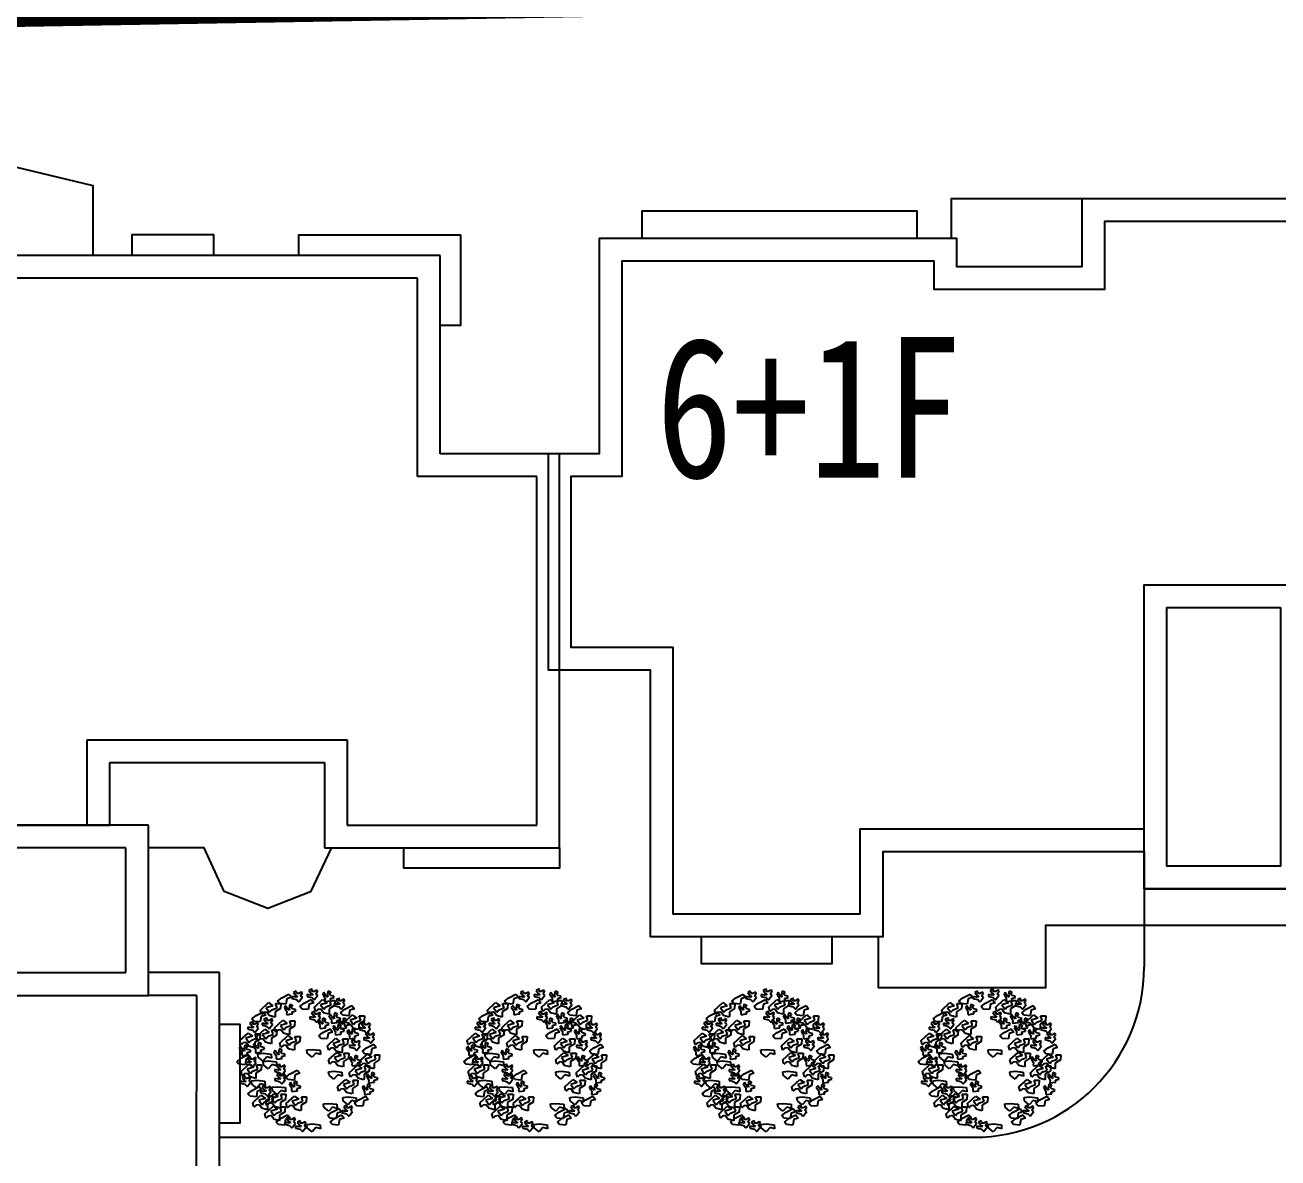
# Model space of a CAD drawing. Extents: x 302512 to 1034855, y -184136 to 410364.
# Drawn here: x 581360 to 603428, y 157828 to 177789 of the extents above; entities that cross this region are included whole.
import ezdxf

# ---------------------------------------------------------------- set-up
doc = ezdxf.new("R2010")
doc.units = 0
doc.header["$MEASUREMENT"] = 0
doc.linetypes.add('DASHED2', pattern=[0.375, 0.25, -0.125])
for name, color, linetype in [('PUB_TEXT', 7, 'Continuous'), ('TREE', 3, 'Continuous'), ('WALL', 4, 'Continuous'), ('WZ', 2, 'Continuous'), ('建筑', 2, 'Continuous'), ('树', 80, 'Continuous'), ('道路线', 161, 'Continuous')]:
    doc.layers.add(name, color=color, linetype=linetype)
doc.styles.add('-黑体', font='', dxfattribs={"width": 0.8})
doc.styles.get('-黑体').set_extended_font_data('黑体')

# ---------------------------------------------------------------- blocks, each defined once
blk = doc.blocks.new('BRANCHO2', base_point=(16.83, 36.07))
for p, q in [((16.7826, 36.0972), (16.8244, 36.1012)), ((16.7857, 36.0721), (16.7826, 36.0972)), ((16.8235, 36.041), (16.7857, 36.0721)), ((16.8534, 36.0726), (16.8235, 36.041)), ((16.8244, 36.1012), (16.8867, 36.0942)), ((16.8887, 36.0624), (16.8534, 36.0726)), ((16.8867, 36.0942), (16.8887, 36.0624))]:
    blk.add_line(p, q)
blk = doc.blocks.new('BRANCHO3', base_point=(16.71, 35.96))
for p, q in [((16.6554, 35.9949), (16.6554, 35.9795)), ((16.6841, 35.9887), (16.6554, 35.9949)), ((16.6554, 35.9795), (16.6812, 35.9733)), ((16.6899, 36.0349), (16.6698, 36.0256)), ((16.6698, 36.0256), (16.687, 36.001)), ((16.6812, 35.9733), (16.6927, 35.9702)), ((16.7014, 35.9918), (16.6841, 35.9887)), ((16.687, 36.001), (16.7014, 35.9918)), ((16.6956, 36.0318), (16.6899, 36.0349)), ((16.6927, 36.0165), (16.6956, 36.0318)), ((16.71, 36.0165), (16.6927, 36.0165)), ((16.6927, 35.9702), (16.7071, 35.9548)), ((16.7071, 35.9548), (16.7128, 35.9548)), ((16.7301, 36.0288), (16.71, 36.0165)), ((16.7128, 35.9548), (16.7243, 35.9702)), ((16.7243, 35.9979), (16.7387, 36.0226)), ((16.7387, 35.9887), (16.7243, 35.9979)), ((16.7243, 35.9702), (16.7387, 35.9887)), ((16.7387, 36.0226), (16.7301, 36.0288))]:
    blk.add_line(p, q)
blk = doc.blocks.new('BRANCHO1', base_point=(16.66, 36.12))
for p, q in [((16.573, 36.1498), (16.6363, 36.2083)), ((16.5817, 36.1159), (16.573, 36.1498)), ((16.6707, 36.1837), (16.619, 36.1683)), ((16.619, 36.1683), (16.6449, 36.1344)), ((16.6363, 36.2083), (16.6707, 36.1837)), ((16.6449, 36.1344), (16.6622, 36.1529)), ((16.6622, 36.1529), (16.7024, 36.1683)), ((16.7283, 36.1621), (16.688, 36.1375)), ((16.7024, 36.1683), (16.6909, 36.2022)), ((16.6909, 36.2022), (16.7311, 36.2022)), ((16.7311, 36.2022), (16.7283, 36.1621)), ((16.5989, 36.1313), (16.5817, 36.1159)), ((16.6219, 36.1344), (16.5989, 36.1313)), ((16.642, 36.1067), (16.6219, 36.1344)), ((16.6851, 36.0944), (16.642, 36.1067)), ((16.688, 36.1005), (16.6851, 36.0944)), ((16.688, 36.1375), (16.688, 36.1005))]:
    blk.add_line(p, q)
blk = doc.blocks.new('M_F14')
at = {"xscale": 896.4705882352939, "yscale": 896.4705882352939, "zscale": 896.4705882352939}
for name, p, rotation in [('BRANCHO2', (-172.9, 432.8), 33.69006752598449), ('BRANCHO2', (-16.7, 395.4), 33.69006752598449), ('BRANCHO3', (114, 432.8), 315.0000000000102), ('BRANCHO2', (-351.6, 309.4), 33.69006752598449), ('BRANCHO3', (-153.1, 340.4), 315.0000000000102), ('BRANCHO3', (158.8, 280.4), 315.0000000000102), ('BRANCHO2', (266.4, 352.2), 33.69006752598449), ('BRANCHO3', (78.2, 244.6), 315.0000000000102), ('BRANCHO3', (185.7, 199.8), 315.0000000000102), ('BRANCHO3', (221.6, 244.6), 315.0000000000102), ('BRANCHO2', (114, 190.8), 33.69006752598449), ('BRANCHO3', (284.3, 172.9), 315.0000000000102), ('BRANCHO3', (-466.4, 56), 315.0000000000102), ('BRANCHO3', (-370.1, 74.2), 315.0000000000102), ('BRANCHO3', (-226.6, 29.4), 315.0000000000102), ('BRANCHO2', (418.8, 83.2), 33.69006752598449), ('BRANCHO2', (-456.9, 10.6), 33.69006752598449), ('BRANCHO3', (302.3, -15.4), 315.0000000000102), ('BRANCHO2', (-114.8, -97), 33.69006752598449), ('BRANCHO3', (418.6, -135.3), 315.0000000000102), ('BRANCHO2', (-379, -212.6), 33.69006752598449), ('BRANCHO3', (-119.1, -194.7), 315.0000000000102), ('BRANCHO3', (389.9, -216.5), 315.0000000000102), ('BRANCHO2', (363.6, -278.7), 33.69006752598449), ('BRANCHO2', (176.8, -365), 33.69006752598449), ('BRANCHO2', (-181.8, -409.8), 33.69006752598449), ('BRANCHO2', (194.7, -409.8), 33.69006752598449)]:
    blk.add_blockref(name, p, dxfattribs=dict(at, rotation=rotation))
for name, p in [('BRANCHO3', (-74.2, 431.3)), ('BRANCHO3', (33.5, 445.6)), ('BRANCHO1', (114, 361.1)), ('BRANCHO3', (222.5, 381.1)), ('BRANCHO1', (-263.1, 340.4)), ('BRANCHO3', (51.3, 289.4)), ('BRANCHO3', (-379, 217.7)), ('BRANCHO3', (-280.4, 244.6)), ('BRANCHO1', (-163.9, 217.7)), ('BRANCHO1', (320.5, 254.4)), ('BRANCHO3', (399.5, 213.7)), ('BRANCHO1', (-405.9, 128)), ('BRANCHO1', (-289.4, 154.9)), ('BRANCHO1', (-128, 110.1)), ('BRANCHO3', (428.2, 144.4)), ('BRANCHO2', (24.4, 65.3)), ('BRANCHO1', (203.7, 92.2)), ('BRANCHO3', (329.2, 92.2)), ('BRANCHO3', (-397, -24.4)), ('BRANCHO2', (-316.3, 38.4)), ('BRANCHO2', (-280.4, -15.4)), ('BRANCHO1', (212.6, -6.4)), ('BRANCHO1', (425.8, -18.1)), ('BRANCHO1', (-397, -87.1)), ('BRANCHO3', (-190.8, -78.2)), ('BRANCHO3', (-190.8, -140.9)), ('BRANCHO2', (176.8, -87.1)), ('BRANCHO1', (356.1, -96.1)), ('BRANCHO3', (-433, -159.2)), ('BRANCHO2', (-361.1, -149.9)), ('BRANCHO3', (-291.8, -226.1)), ('BRANCHO2', (-217.7, -194.7)), ('BRANCHO1', (275.4, -194.7)), ('BRANCHO1', (-315.7, -305)), ('BRANCHO1', (-226.6, -293.3)), ('BRANCHO1', (-83.2, -311.2)), ('BRANCHO2', (275.4, -266.4)), ('BRANCHO1', (-232, -381.5)), ('BRANCHO2', (140.9, -311.2)), ('BRANCHO3', (275.4, -365)), ('BRANCHO3', (-122, -446)), ('BRANCHO3', (-47.4, -472.6)), ('BRANCHO2', (24.4, -454.7))]:
    blk.add_blockref(name, p, dxfattribs=at)
at = {"width": 0.8, "flags": 9}
for tag, p in [('XSIZE', (-2.5, 2.5)), ('YSIZE', (-2.5, 0))]:
    blk.add_attdef(tag, p, '', height=0.2, dxfattribs=at)
blk = doc.blocks.new('A$C23AC53F4')
at = {"layer": 'WZ'}
for p, q in [((23940, 23526), (2095, 23529)), ((23940, 20029), (23940, 23526)), ((23540, 23126), (2495, 23129)), ((23540, 19629), (23540, 23126)), ((26040, 20029), (23940, 20029)), ((26040, 13089), (26040, 20029)), ((25640, 19629), (23540, 19629)), ((25640, 13489), (25640, 19629)), ((17720, 14989), (22300, 14989)), ((17720, 13489), (17720, 14989)), ((22300, 14989), (22300, 13489)), ((18120, 14589), (21900, 14589)), ((18120, 13489), (18120, 14589)), ((21900, 14589), (21900, 13089)), ((18800, 13489), (10900, 13489)), ((10900, 13489), (18120, 13489)), ((18800, 10489), (18800, 13489)), ((22300, 13489), (25640, 13489)), ((18400, 13089), (11300, 13089)), ((18400, 10889), (18400, 13089)), ((21900, 13089), (26040, 13089)), ((11300, 10889), (18400, 10889)), ((20052, 10889), (18800, 10889)), ((20046, 1189), (20052, 10889)), ((10900, 10489), (18800, 10489)), ((19652, 10489), (18800, 10489)), ((19647, 1589), (19652, 10489))]:
    blk.add_line(p, q, dxfattribs=at)
for points in [[(8220, 23529), (8220, 24761), (10364, 25235), (11812, 25401), (13020, 25449), (14762, 25354), (16304, 25125), (17820, 24761), (17820, 23527)], [(19950, 23529), (19950, 23889), (18510, 23889), (18510, 23529)], [(21450, 23529), (21450, 23889), (24300, 23889), (24300, 22289), (23940, 22289)], [(22020, 13084), (21657, 12311), (20901, 12017), (20135, 12320), (19782, 13089), (18800, 13089)], [(26040, 13089), (26040, 12729), (23300, 12729), (23300, 13089)], [(20052, 9979), (20412, 9979), (20412, 8239), (20052, 8239)]]:
    blk.add_lwpolyline(points, dxfattribs=at)
blk = doc.blocks.new('A$C4D217E60')
at = {"layer": '建筑'}
for points in [[(14400, 13900), (9400, 13900), (9400, 12700), (7200, 12700), (7200, 13200), (900, 13200), (900, 9404), (0, 9404), (0, 5600), (1800, 5600), (1800, 900), (5900, 900), (5900, 2400), (10500, 2400), (10500, 1740), (13300, 1740), (13300, 2400), (18200, 2400), (18200, 1400), (22900, 1400), (22900, 13200), (16600, 13200), (16600, 12700), (14400, 12700)], [(12900, 6700), (12900, 2140), (10900, 2140), (10900, 6700)]]:
    blk.add_lwpolyline(points, close=True, dxfattribs=at)
for points in [[(9400, 13900), (7100, 13900), (7100, 13200)], [(13300, 2800), (18600, 2800), (18600, 1800), (22500, 1800), (22500, 12800), (17000, 12800), (17000, 12300), (14000, 12300), (14000, 13500), (9800, 13500), (9800, 12300), (6800, 12300), (6800, 12800), (1300, 12800), (1300, 9004), (400, 9004), (400, 6000), (2200, 6000), (2200, 1300), (5500, 1300), (5500, 2800), (10500, 2800)], [(6500, 13200), (6500, 13680), (1650, 13680), (1650, 13200)], [(13300, 7100), (13300, 1740), (10500, 1740), (10500, 7100), (13300, 7100)], [(5817, 900), (5817, 0), (8767, 0), (8767, 1100), (15050, 1100), (15050, 0), (18300, 0), (18300, 1400)], [(5000, 900), (5000, 420), (2700, 420), (2700, 900)]]:
    blk.add_lwpolyline(points, dxfattribs=at)

msp = doc.modelspace()

# ---------------------------------------------------------------- linework, layer by layer
at = {"layer": 'PUB_TEXT', "linetype": 'DASHED2', "ltscale": 11501}
msp.add_lwpolyline([(679157, 151273, 500, 500, 0), (674477, 179623, 500, 500, 0), (570707, 177823, 500, 500, 0), (555677, 191093, 500, 500, 0), (576317, 296223, 500, 500, 0), (582277, 325893, 500, 500, 0), (611027, 352093, 500, 500, 0), (587227, 362593, 500, 500, 0), (568227, 384593, 500, 500, 0), (507727, 367093, 500, 500, 0), (519927, 321593, 500, 500, 0), (525257, 322673, 500, 500, 0), (524047, 295193, 500, 500, 0), (523197, 273733, 500, 500, 0), (513647, 246793, 500, 500, 0), (511727, 220833, 500, 500, 0), (509167, 213603, 500, 500, 0), (488787, 113993, 500, 500, 0), (505977, 97613, 500, 500, 0), (504767, 88883, 500, 500, 0), (517387, 66043, 500, 500, 0), (535207, 49083, 500, 500, 0), (563797, 36593, 500, 500, 0), (551657, 5253, 500, 500, 0)], format="xyseb", dxfattribs=at)
at = {"layer": '道路线'}
for p, q in [((601072, 162569), (601072, 161193)), ((584782, 158193), (598072, 158193))]:
    msp.add_line(p, q, dxfattribs=at)
msp.add_arc((598072, 161193), 3000, 270, 0, dxfattribs=at)

# ---------------------------------------------------------------- block references
at = {"layer": 'WALL'}
for name, p in [('A$C23AC53F4', (564732, 150204)), ('A$C4D217E60', (590572, 160829))]:
    msp.add_blockref(name, p, dxfattribs=at)
at = {"layer": '树', "xscale": 2.5272, "yscale": 2.5272, "zscale": 2.5272}
for p in [(586367, 159505, -23391), (590367, 159505, -23391), (594367, 159505, -23391), (598367, 159505, -23391)]:
    msp.add_blockref('M_F14', p, dxfattribs=at)

# ---------------------------------------------------------------- texts
at = {"layer": 'TREE', "color": 3, "style": '-黑体', "width": 0.8}
msp.add_text('6+1F', height=2475, dxfattribs=at).set_placement((592476, 169815))

doc.saveas('drawing.dxf')
